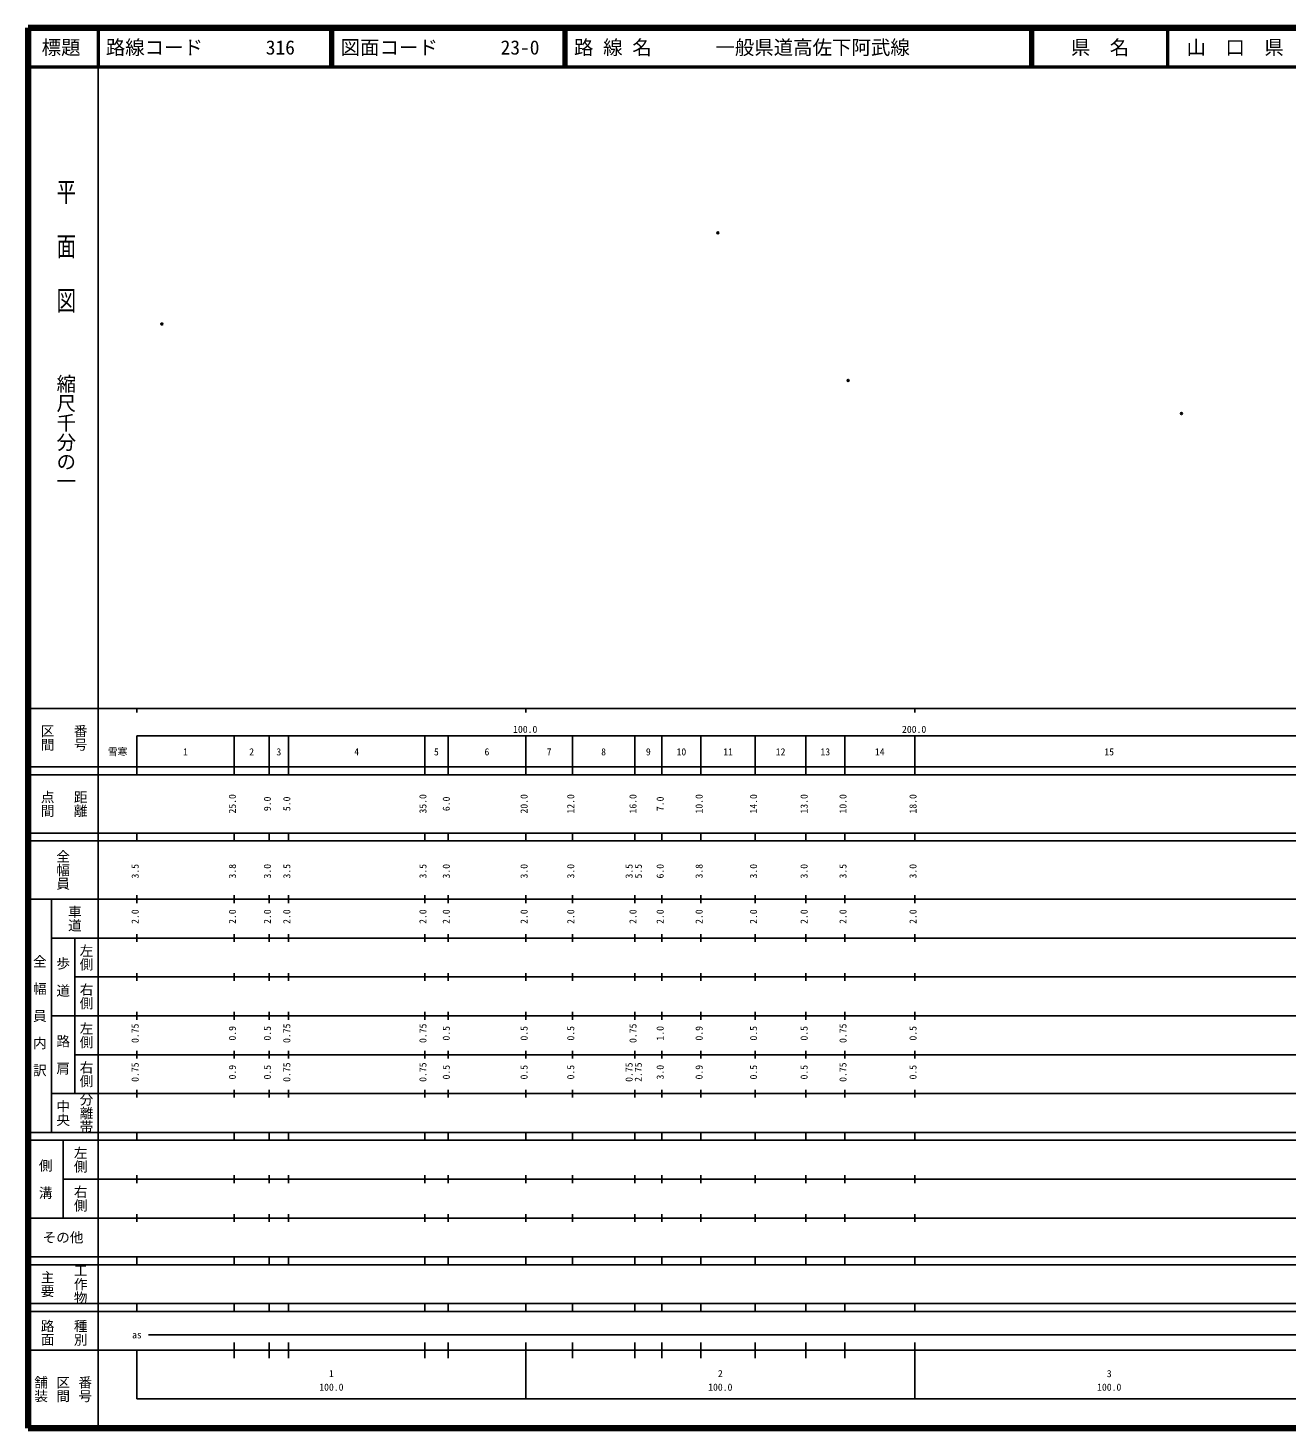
# Model space of a CAD drawing. Units: millimetres on the paper. Extents: x 40 to 680, y 20 to 380.
# Drawn here: x 40 to 363.7, y 20 to 380 of the extents above; entities that cross this region are included whole.
import ezdxf
from ezdxf.enums import TextEntityAlignment as Align

# ---------------------------------------------------------------- set-up
doc = ezdxf.new("R2010")
doc.units = ezdxf.units.MM
doc.header["$PDMODE"] = 32
doc.header["$PDSIZE"] = 0.5
doc.layers.add('M-OTRS', color=6, linetype='Continuous')
doc.layers.add('M-TTL-TXT', color=7, linetype='Continuous')
for name, color, linetype, lineweight in [('M-TTL', 2, 'Continuous', 140), ('M-TTL-BAND', 7, 'Continuous', 25), ('M-TTL-LINE', 7, 'Continuous', 50)]:
    doc.layers.add(name, color=color, linetype=linetype, lineweight=lineweight)
doc.styles.add('@ＭＳ ゴシック', font='')
doc.styles.add('ＭＳ ゴシック', font='')
doc.styles.get('@ＭＳ ゴシック').set_extended_font_data('@MS Gothic')
doc.styles.get('ＭＳ ゴシック').set_extended_font_data('MS Gothic')

msp = doc.modelspace()

# ---------------------------------------------------------------- linework, layer by layer
at = {"layer": 'M-OTRS'}
for p in [(217.378, 327.303), (74.435, 303.882), (250.874, 289.388), (336.573, 280.863)]:
    msp.add_point(p, dxfattribs=at)
at = {"layer": 'M-TTL'}
for p, q in [((40, 380), (40, 20)), ((680, 380), (40, 380)), ((40, 20), (680, 20))]:
    msp.add_line(p, q, dxfattribs=at)
at = {"layer": 'M-TTL-BAND'}
for p, q in [((58, 370), (58, 20)), ((40, 205), (579, 205)), ((68, 205), (68, 204)), ((168, 205), (168, 204)), ((268, 205), (268, 204)), ((68, 198), (579, 198)), ((68, 198), (68, 188)), ((93, 188), (93, 198)), ((102, 188), (102, 198)), ((107, 188), (107, 198)), ((142, 188), (142, 198)), ((148, 188), (148, 198)), ((168, 188), (168, 198)), ((180, 188), (180, 198)), ((196, 188), (196, 198)), ((203, 188), (203, 198)), ((213, 188), (213, 198)), ((227, 188), (227, 198)), ((240, 188), (240, 198)), ((250, 188), (250, 198)), ((268, 188), (268, 198)), ((40, 190), (579, 190)), ((40, 188), (579, 188)), ((40, 173), (579, 173)), ((68, 171), (68, 173)), ((93, 171), (93, 173)), ((102, 171), (102, 173)), ((107, 171), (107, 173)), ((142, 171), (142, 173)), ((148, 171), (148, 173)), ((168, 171), (168, 173)), ((180, 171), (180, 173)), ((196, 171), (196, 173)), ((203, 171), (203, 173)), ((213, 171), (213, 173)), ((227, 171), (227, 173)), ((240, 171), (240, 173)), ((250, 171), (250, 173)), ((268, 171), (268, 173)), ((40, 171), (579, 171)), ((40, 156), (579, 156)), ((46, 96), (46, 156)), ((68, 155), (68, 157)), ((93, 155), (93, 157)), ((102, 155), (102, 157)), ((107, 155), (107, 157)), ((142, 155), (142, 157)), ((148, 155), (148, 157)), ((168, 155), (168, 157)), ((180, 155), (180, 157)), ((196, 155), (196, 157)), ((203, 155), (203, 157)), ((213, 155), (213, 157)), ((227, 155), (227, 157)), ((240, 155), (240, 157)), ((250, 155), (250, 157)), ((268, 155), (268, 157)), ((46, 146), (579, 146)), ((52, 146), (52, 106)), ((68, 145), (68, 147)), ((93, 145), (93, 147)), ((102, 145), (102, 147)), ((107, 145), (107, 147)), ((142, 145), (142, 147)), ((148, 145), (148, 147)), ((168, 145), (168, 147)), ((180, 145), (180, 147)), ((196, 145), (196, 147)), ((203, 145), (203, 147)), ((213, 145), (213, 147)), ((227, 145), (227, 147)), ((240, 145), (240, 147)), ((250, 145), (250, 147)), ((268, 145), (268, 147)), ((68, 135), (68, 137)), ((93, 135), (93, 137)), ((102, 135), (102, 137)), ((107, 135), (107, 137)), ((142, 135), (142, 137)), ((148, 135), (148, 137)), ((168, 135), (168, 137)), ((180, 135), (180, 137)), ((196, 135), (196, 137)), ((203, 135), (203, 137)), ((213, 135), (213, 137)), ((227, 135), (227, 137)), ((240, 135), (240, 137)), ((250, 135), (250, 137)), ((268, 135), (268, 137)), ((52, 136), (579, 136)), ((46, 126), (579, 126)), ((68, 125), (68, 127)), ((93, 125), (93, 127)), ((102, 125), (102, 127)), ((107, 125), (107, 127)), ((142, 125), (142, 127)), ((148, 125), (148, 127)), ((168, 125), (168, 127)), ((180, 125), (180, 127)), ((196, 125), (196, 127)), ((203, 125), (203, 127)), ((213, 125), (213, 127)), ((227, 125), (227, 127)), ((240, 125), (240, 127)), ((250, 125), (250, 127)), ((268, 125), (268, 127)), ((52, 116), (579, 116)), ((68, 115), (68, 117)), ((93, 115), (93, 117)), ((102, 115), (102, 117)), ((107, 115), (107, 117)), ((142, 115), (142, 117)), ((148, 115), (148, 117)), ((168, 115), (168, 117)), ((180, 115), (180, 117)), ((196, 115), (196, 117)), ((203, 115), (203, 117)), ((213, 115), (213, 117)), ((227, 115), (227, 117)), ((240, 115), (240, 117)), ((250, 115), (250, 117)), ((268, 115), (268, 117)), ((46, 106), (579, 106)), ((68, 105), (68, 107)), ((93, 105), (93, 107)), ((102, 105), (102, 107)), ((107, 105), (107, 107)), ((142, 105), (142, 107)), ((148, 105), (148, 107)), ((168, 105), (168, 107)), ((180, 105), (180, 107)), ((196, 105), (196, 107)), ((203, 105), (203, 107)), ((213, 105), (213, 107)), ((227, 105), (227, 107)), ((240, 105), (240, 107)), ((250, 105), (250, 107)), ((268, 105), (268, 107)), ((40, 96), (579, 96)), ((40, 94), (579, 94)), ((49, 94), (49, 74)), ((68, 94), (68, 96)), ((93, 94), (93, 96)), ((102, 94), (102, 96)), ((107, 94), (107, 96)), ((142, 94), (142, 96)), ((148, 94), (148, 96)), ((168, 94), (168, 96)), ((180, 94), (180, 96)), ((196, 94), (196, 96)), ((203, 94), (203, 96)), ((213, 94), (213, 96)), ((227, 94), (227, 96)), ((240, 94), (240, 96)), ((250, 94), (250, 96)), ((268, 94), (268, 96)), ((49, 84), (579, 84)), ((68, 83), (68, 85)), ((93, 83), (93, 85)), ((102, 83), (102, 85)), ((107, 83), (107, 85)), ((142, 83), (142, 85)), ((148, 83), (148, 85)), ((168, 83), (168, 85)), ((180, 83), (180, 85)), ((196, 83), (196, 85)), ((203, 83), (203, 85)), ((213, 83), (213, 85)), ((227, 83), (227, 85)), ((240, 83), (240, 85)), ((250, 83), (250, 85)), ((268, 83), (268, 85)), ((40, 74), (579, 74)), ((68, 73), (68, 75)), ((93, 73), (93, 75)), ((102, 73), (102, 75)), ((107, 73), (107, 75)), ((142, 73), (142, 75)), ((148, 73), (148, 75)), ((168, 73), (168, 75)), ((180, 73), (180, 75)), ((196, 73), (196, 75)), ((203, 73), (203, 75)), ((213, 73), (213, 75)), ((227, 73), (227, 75)), ((240, 73), (240, 75)), ((250, 73), (250, 75)), ((268, 73), (268, 75)), ((40, 64), (579, 64)), ((40, 62), (579, 62)), ((68, 62), (68, 64)), ((93, 62), (93, 64)), ((102, 62), (102, 64)), ((107, 62), (107, 64)), ((142, 62), (142, 64)), ((148, 62), (148, 64)), ((168, 62), (168, 64)), ((180, 62), (180, 64)), ((196, 62), (196, 64)), ((203, 62), (203, 64)), ((213, 62), (213, 64)), ((227, 62), (227, 64)), ((240, 62), (240, 64)), ((250, 62), (250, 64)), ((268, 62), (268, 64)), ((40, 52), (579, 52)), ((68, 50), (68, 52)), ((93, 50), (93, 52)), ((102, 50), (102, 52)), ((107, 50), (107, 52)), ((142, 50), (142, 52)), ((148, 50), (148, 52)), ((168, 50), (168, 52)), ((180, 50), (180, 52)), ((196, 50), (196, 52)), ((203, 50), (203, 52)), ((213, 50), (213, 52)), ((227, 50), (227, 52)), ((240, 50), (240, 52)), ((250, 50), (250, 52)), ((268, 50), (268, 52)), ((40, 50), (579, 50)), ((71, 44), (565, 44)), ((40, 40), (579, 40)), ((68, 40), (68, 27.5)), ((93, 38), (93, 42)), ((102, 38), (102, 42)), ((107, 38), (107, 42)), ((142, 38), (142, 42)), ((148, 38), (148, 42)), ((168, 27.5), (168, 42)), ((180, 38), (180, 42)), ((196, 38), (196, 42)), ((203, 38), (203, 42)), ((213, 38), (213, 42)), ((227, 38), (227, 42)), ((240, 38), (240, 42)), ((250, 38), (250, 42)), ((268, 27.5), (268, 42)), ((68, 27.5), (579, 27.5))]:
    msp.add_line(p, q, dxfattribs=at)
at = {"layer": 'M-TTL-LINE'}
for p, q in [((58, 380), (58, 370)), ((117.75, 380), (117.75, 370)), ((118.25, 380), (118.25, 370)), ((177.75, 380), (177.75, 370)), ((178.25, 380), (178.25, 370)), ((297.75, 380), (297.75, 370)), ((298.25, 380), (298.25, 370)), ((333, 380), (333, 370)), ((40, 370), (680, 370))]:
    msp.add_line(p, q, dxfattribs=at)

# ---------------------------------------------------------------- texts
at = {"layer": 'M-TTL-BAND', "style": '@ＭＳ ゴシック', "width": 1.4}
msp.add_text('平  面  図', height=3.666, rotation=270, dxfattribs=at).set_placement((49.777, 306.475), align=Align.MIDDLE_RIGHT)
at = {"layer": 'M-TTL-BAND', "style": '@ＭＳ ゴシック'}
msp.add_text('縮尺千分の一', height=3.666, rotation=270, dxfattribs=at).set_placement((49.777, 261.03), align=Align.MIDDLE_RIGHT)
for s, p in [('区間', (45, 197.5)), ('番号', (53.5, 197.5)), ('点間', (45, 180.5)), ('距離', (53.5, 180.5)), ('全幅員', (49, 163.5)), ('車道', (52, 151)), ('左側', (55, 141)), ('全\u3000幅\u3000員\u3000内\u3000訳', (43, 126)), ('歩\u3000道', (49, 136)), ('右側', (55, 131)), ('左側', (55, 121)), ('路\u3000肩', (49, 116)), ('右側', (55, 111)), ('分離帯', (55, 101)), ('中央', (49, 101)), ('左側', (53.5, 89)), ('側\u3000溝', (44.5, 84)), ('右側', (53.5, 79)), ('工作物', (53.5, 57)), ('主要', (45, 57)), ('路面', (45, 44.5)), ('種別', (53.5, 44.5)), ('舗装', (43.333, 30)), ('区間', (49, 30)), ('番号', (54.667, 30))]:
    msp.add_text(s, height=2.566, rotation=270, dxfattribs=at).set_placement(p, align=Align.MIDDLE_CENTER)
at = {"layer": 'M-TTL-BAND', "style": 'ＭＳ ゴシック'}
for s, p in [('100.0', (167.844, 198.195)), ('200.0', (267.844, 198.195)), ('雪寒', (63.046, 192.405)), ('1', (80.5, 192.405)), ('2', (97.5, 192.405)), ('3', (104.5, 192.405)), ('4', (124.5, 192.405)), ('5', (145, 192.405)), ('6', (158, 192.405)), ('7', (174, 192.405)), ('8', (188, 192.405)), ('9', (199.5, 192.405)), ('10', (208, 192.405)), ('11', (220, 192.405)), ('12', (233.5, 192.405)), ('13', (245, 192.405)), ('14', (259, 192.405)), ('15', (318, 192.405)), ('as', (68, 42.5)), ('1', (118, 32.523)), ('2', (218, 32.523)), ('3', (318, 32.523)), ('100.0', (118, 29.033)), ('100.0', (218, 29.033)), ('100.0', (318, 29.033))]:
    msp.add_text(s, height=1.833, dxfattribs=at).set_placement(p, align=Align.BOTTOM_CENTER)
for s, p in [('25.0', (94, 180.5)), ('9.0', (103, 180.5)), ('5.0', (108, 180.5)), ('35.0', (143, 180.5)), ('6.0', (149, 180.5)), ('20.0', (169, 180.5)), ('12.0', (181, 180.5)), ('16.0', (197, 180.5)), ('7.0', (204, 180.5)), ('10.0', (214, 180.5)), ('14.0', (228, 180.5)), ('13.0', (241, 180.5)), ('10.0', (251, 180.5)), ('18.0', (269, 180.5)), ('3.5', (69, 163.174)), ('3.8', (94, 163.174)), ('3.0', (103, 163.174)), ('3.5', (108, 163.174)), ('3.5', (143, 163.174)), ('3.0', (149, 163.174)), ('3.0', (169, 163.174)), ('3.0', (181, 163.174)), ('3.5', (196, 163.174)), ('5.5', (198.37, 163.174)), ('6.0', (204, 163.174)), ('3.8', (214, 163.174)), ('3.0', (228, 163.174)), ('3.0', (241, 163.174)), ('3.5', (251, 163.174)), ('3.0', (269, 163.174)), ('2.0', (69, 151.5)), ('2.0', (94, 151.5)), ('2.0', (103, 151.5)), ('2.0', (108, 151.5)), ('2.0', (143, 151.5)), ('2.0', (149, 151.5)), ('2.0', (169, 151.5)), ('2.0', (181, 151.5)), ('2.0', (197, 151.5)), ('2.0', (204, 151.5)), ('2.0', (214, 151.5)), ('2.0', (228, 151.5)), ('2.0', (241, 151.5)), ('2.0', (251, 151.5)), ('2.0', (269, 151.5)), ('0.75', (69, 121.5)), ('0.9', (94, 121.5)), ('0.5', (103, 121.5)), ('0.75', (108, 121.5)), ('0.75', (143, 121.5)), ('0.5', (149, 121.5)), ('0.5', (169, 121.5)), ('0.5', (181, 121.5)), ('0.75', (197, 121.5)), ('1.0', (204, 121.5)), ('0.9', (214, 121.5)), ('0.5', (228, 121.5)), ('0.5', (241, 121.5)), ('0.75', (251, 121.5)), ('0.5', (269, 121.5)), ('0.75', (69, 111.5)), ('0.9', (94, 111.5)), ('0.5', (103, 111.5)), ('0.75', (108, 111.5)), ('0.75', (143, 111.5)), ('0.5', (149, 111.5)), ('0.5', (169, 111.5)), ('0.5', (181, 111.5)), ('0.75', (196, 111.5)), ('2.75', (198.37, 111.5)), ('3.0', (204, 111.5)), ('0.9', (214, 111.5)), ('0.5', (228, 111.5)), ('0.5', (241, 111.5)), ('0.75', (251, 111.5)), ('0.5', (269, 111.5))]:
    msp.add_text(s, height=1.833, rotation=90, dxfattribs=at).set_placement(p, align=Align.BOTTOM_CENTER)
msp.add_text('その他', height=2.566, dxfattribs=at).set_placement((49, 69), align=Align.MIDDLE_CENTER)
at = {"layer": 'M-TTL-TXT', "style": 'ＭＳ ゴシック'}
for s, p in [('標題', (48.5, 375)), ('県\u3000名', (315.625, 375)), ('山\u3000口\u3000県', (350.375, 375))]:
    msp.add_text(s, height=3.666, dxfattribs=at).set_placement(p, align=Align.MIDDLE_CENTER)
for s, p in [('路線コード', (60, 375)), ('316', (101.142, 375)), ('図面コード', (120.38, 375)), ('23-0', (161.521, 375)), ('路 線 名', (180.38, 375)), ('一般県道高佐下阿武線', (216.734, 375))]:
    msp.add_text(s, height=3.666, dxfattribs=at).set_placement(p, align=Align.MIDDLE_LEFT)

doc.saveas('drawing.dxf')
